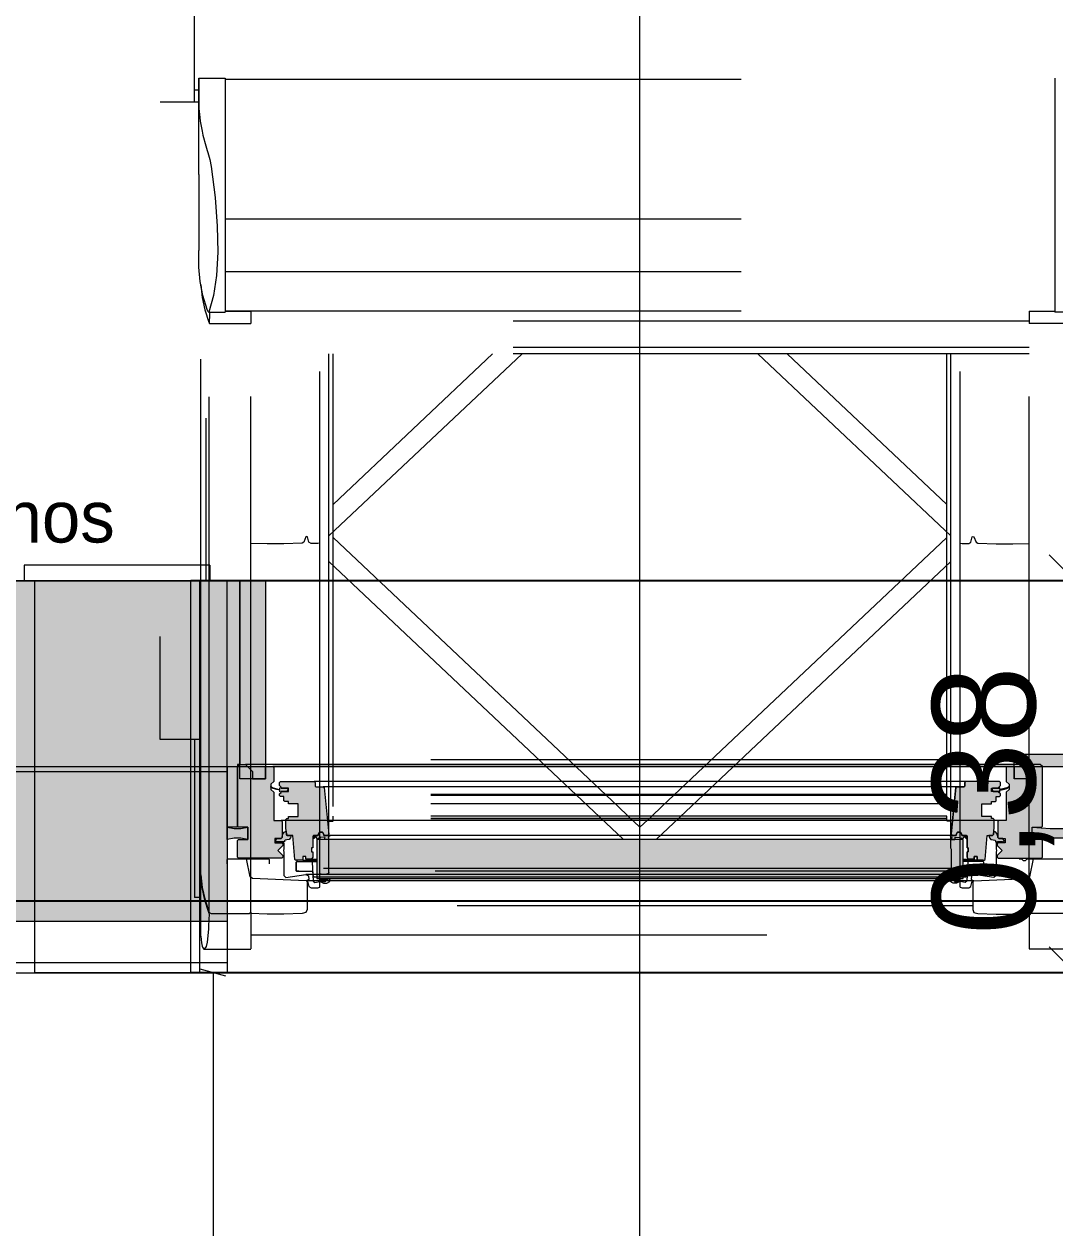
# Model space of a CAD drawing. Header units: metres. Extents: x -3 to 171, y -23 to 41.
# Drawn here: x 16.045 to 17.044, y -15.317 to -14.15 of the extents above; entities that cross this region are included whole.
import ezdxf

# ---------------------------------------------------------------- set-up
doc = ezdxf.new("R2010")
doc.units = ezdxf.units.M
doc.header["$MEASUREMENT"] = 0
for name, pattern in [('Achse', [0.004, 0.002, -0.001, 0, -0.001]), ('Baufluchtlinie', [0.013, 0.008, -0.005]), ('UNSICHTBAR', [0.4, 0, -0.4]), ('Untersicht', [0.001, 0.0005, -0.0005])]:
    doc.linetypes.add(name, pattern=pattern)
for name, color, linetype in [('4._1.DG PP STG1_1_000 Achsraster', 7, 'Continuous'), ('4._1.DG PP STG1_1_110 Wand Aussen', 7, 'Continuous'), ('4._1.DG PP STG1_1_210 Decke', 7, 'Continuous'), ('4._1.DG PP STG1_1_220 Bodenaufbau', 7, 'Continuous'), ('4._1.DG PP STG1_1_310 Dachkonstruktion massiv', 7, 'Continuous'), ('4._1.DG PP STG1_1_325 Dachfenster', 7, 'Continuous'), ('4._1.DG PP STG1_1_520 Fixeinbauten', 7, 'Continuous'), ('4._1.DG PP STG1_1_815 Raumbegrenzung', 7, 'Continuous'), ('4._1.DG PP STG1_1_915 Allgemein Beschriftung.x', 7, 'Continuous'), ('4._1.DG PP STG1_1_945 Einreichplan Beschriftung', 7, 'Continuous'), ('4._1.DG PP STG1_1_950 Polierplan Bemaßung', 7, 'Continuous'), ('4._1.DG PP STG1_1_Neubau_840 Baulinien', 7, 'Continuous')]:
    doc.layers.add(name, color=color, linetype=linetype)
doc.styles.add('ERSTELLTER_STIL_2', font='')
doc.styles.get('ERSTELLTER_STIL_2').set_extended_font_data('Eurostile')

msp = doc.modelspace()

# ---------------------------------------------------------------- hatches: boundary and pattern name
at = {"layer": '4._1.DG PP STG1_1_110 Wand Aussen', "linetype": 'Continuous', "lineweight": 13, "true_color": 0x3f7f02}
msp.add_hatch(color=76, dxfattribs=at).paths.add_polyline_path([(16.2067, -14.69), (15.492, -14.69), (15.492, -14.87), (16.2067, -14.87)])
at = {"layer": '4._1.DG PP STG1_1_110 Wand Aussen', "linetype": 'Continuous', "lineweight": 0, "true_color": 0x373737}
msp.add_hatch(color=250, dxfattribs=at).paths.add_polyline_path([(16.2067, -14.87), (15.492, -14.87), (15.492, -14.875), (16.2067, -14.875)])
at = {"layer": '4._1.DG PP STG1_1_110 Wand Aussen', "linetype": 'Continuous', "lineweight": 13, "true_color": 0xff6400}
for points in [[(15.492, -15), (16.2067, -15), (16.2067, -14.875), (15.492, -14.875)], [(15.492, -15.02), (16.2067, -15.02), (16.2067, -15), (15.492, -15)]]:
    msp.add_hatch(color=30, dxfattribs=at).paths.add_polyline_path(points)
at = {"layer": '4._1.DG PP STG1_1_325 Dachfenster', "linetype": 'Continuous', "lineweight": 13, "true_color": 0x3f7f02}
msp.add_hatch(color=76, dxfattribs=at).paths.add_polyline_path([(16.2067, -14.87), (16.2419, -14.87), (16.2419, -14.69), (16.2067, -14.69)])
at = {"layer": '4._1.DG PP STG1_1_325 Dachfenster', "linetype": 'Continuous', "lineweight": 13, "true_color": 0xffaa00}
msp.add_hatch(color=40, dxfattribs=at).paths.add_polyline_path([(16.254, -14.868), (16.254, -14.77), (16.254, -14.69), (16.2419, -14.69), (16.2419, -14.9289), (16.2519, -14.9289), (16.2519, -14.868)])
at = {"layer": '4._1.DG PP STG1_1_325 Dachfenster', "linetype": 'Continuous', "lineweight": 0, "true_color": 0xfde9f1}
for points in [[(16.279, -14.882), (16.279, -14.77), (16.279, -14.69), (16.254, -14.69), (16.254, -14.77), (16.254, -14.882)], [(17.0046, -14.8821), (17.0171, -14.8821), (17.0171, -14.8705), (17.0967, -14.8705), (17.0967, -14.8821), (17.1092, -14.8821), (17.1092, -14.858), (17.0046, -14.858)]]:
    msp.add_hatch(color=7, dxfattribs=at).paths.add_polyline_path(points)
at = {"layer": '4._1.DG PP STG1_1_325 Dachfenster', "linetype": 'Continuous', "lineweight": 0, "true_color": 0x373737}
msp.add_hatch(color=250, dxfattribs=at).paths.add_polyline_path([(16.2067, -14.87), (16.2067, -14.875), (16.2419, -14.875), (16.2419, -14.87)])
at = {"layer": '4._1.DG PP STG1_1_325 Dachfenster', "linetype": 'Continuous', "lineweight": 0, "true_color": 0xe7d9c5}
for points in [[(16.2519, -14.9418), (16.2519, -14.9581), (16.2528, -14.959), (16.2948, -14.959), (16.2957, -14.9581), (16.2957, -14.9564), (16.2908, -14.9515), (16.2957, -14.9466), (16.2957, -14.945), (16.2948, -14.9441), (16.288, -14.9441), (16.288, -14.9398), (16.2941, -14.9398), (16.295, -14.9389), (16.295, -14.9233), (16.2941, -14.9224), (16.287, -14.9224), (16.287, -14.8951), (16.284, -14.8925), (16.284, -14.8873), (16.287, -14.8847), (16.287, -14.8709), (16.2861, -14.87), (16.279, -14.87), (16.279, -14.882), (16.2665, -14.882), (16.2665, -14.875), (16.2595, -14.868), (16.2539, -14.868), (16.2519, -14.87), (16.2519, -14.928), (16.2528, -14.9289), (16.2619, -14.9289), (16.2619, -14.9409), (16.2528, -14.9409)], [(17.0319, -14.9418), (17.031, -14.9409), (17.0219, -14.9409), (17.0219, -14.9289), (17.031, -14.9289), (17.0319, -14.928), (17.0319, -14.87), (17.0299, -14.868), (17.0243, -14.868), (17.0173, -14.875), (17.0173, -14.882), (17.0048, -14.882), (17.0048, -14.87), (16.9977, -14.87), (16.9968, -14.8709), (16.9968, -14.8847), (16.9998, -14.8873), (16.9998, -14.8925), (16.9968, -14.8951), (16.9968, -14.9224), (16.9897, -14.9224), (16.9888, -14.9233), (16.9888, -14.9389), (16.9897, -14.9398), (16.9958, -14.9398), (16.9958, -14.9441), (16.989, -14.9441), (16.9881, -14.945), (16.9881, -14.9466), (16.993, -14.9515), (16.9881, -14.9564), (16.9881, -14.9581), (16.989, -14.959), (17.031, -14.959), (17.0319, -14.9581)], [(16.2928, -14.8889), (16.2941, -14.8902), (16.2941, -14.8911), (16.3012, -14.8911), (16.3012, -14.8943), (16.2941, -14.8943), (16.2941, -14.8952), (16.2926, -14.8967), (16.2926, -14.8982), (16.2935, -14.8991), (16.2967, -14.8991), (16.2967, -14.9033), (16.2976, -14.9041), (16.3012, -14.9041), (16.3012, -14.9062), (16.3106, -14.9062), (16.3106, -14.9185), (16.3012, -14.9185), (16.3012, -14.9206), (16.2996, -14.9206), (16.2987, -14.9215), (16.2987, -14.9292), (16.2992, -14.9361), (16.3001, -14.9369), (16.3053, -14.9369), (16.3074, -14.9601), (16.3082, -14.9609), (16.315, -14.9609), (16.315, -14.9574), (16.318, -14.9574), (16.318, -14.9599), (16.3237, -14.9599), (16.3247, -14.9579), (16.3247, -14.9529), (16.3237, -14.9529), (16.3237, -14.9489), (16.3247, -14.9489), (16.3247, -14.9378), (16.3256, -14.9369), (16.33, -14.9369), (16.33, -14.9359), (16.3312, -14.9339), (16.3343, -14.9339), (16.3355, -14.9359), (16.3355, -14.9369), (16.3392, -14.9369), (16.3404, -14.9356), (16.3357, -14.8905), (16.3348, -14.8897), (16.3276, -14.8897), (16.327, -14.8891), (16.327, -14.8856), (16.3261, -14.8847), (16.2935, -14.8847), (16.2926, -14.8856), (16.2926, -14.8884)], [(16.991, -14.8889), (16.9912, -14.8884), (16.9912, -14.8856), (16.9903, -14.8847), (16.9577, -14.8847), (16.9568, -14.8856), (16.9568, -14.8891), (16.9562, -14.8897), (16.949, -14.8897), (16.9481, -14.8905), (16.9434, -14.9356), (16.9446, -14.9369), (16.9483, -14.9369), (16.9483, -14.9359), (16.9495, -14.9339), (16.9526, -14.9339), (16.9538, -14.9359), (16.9538, -14.9369), (16.9582, -14.9369), (16.9591, -14.9378), (16.9591, -14.9489), (16.9601, -14.9489), (16.9601, -14.9529), (16.9591, -14.9529), (16.9591, -14.9579), (16.9601, -14.9599), (16.9658, -14.9599), (16.9658, -14.9574), (16.9688, -14.9574), (16.9688, -14.9609), (16.9756, -14.9609), (16.9764, -14.9601), (16.9785, -14.9369), (16.9837, -14.9369), (16.9846, -14.9361), (16.9851, -14.9292), (16.9851, -14.9215), (16.9842, -14.9206), (16.9826, -14.9206), (16.9826, -14.9185), (16.9732, -14.9185), (16.9732, -14.9062), (16.9826, -14.9062), (16.9826, -14.9041), (16.9862, -14.9041), (16.9871, -14.9033), (16.9871, -14.8991), (16.9903, -14.8991), (16.9912, -14.8982), (16.9912, -14.8967), (16.9897, -14.8952), (16.9897, -14.8943), (16.9826, -14.8943), (16.9826, -14.8911), (16.9897, -14.8911), (16.9897, -14.8902)]]:
    msp.add_hatch(color=254, dxfattribs=at).paths.add_polyline_path(points)
at = {"layer": '4._1.DG PP STG1_1_325 Dachfenster', "linetype": 'Continuous', "lineweight": 13, "true_color": 0xff6400}
for points in [[(16.2067, -15), (16.2419, -15), (16.2419, -14.875), (16.2067, -14.875)], [(16.2067, -15.02), (16.2419, -15.02), (16.2419, -15), (16.2067, -15)]]:
    msp.add_hatch(color=30, dxfattribs=at).paths.add_polyline_path(points)
at = {"layer": '4._1.DG PP STG1_1_325 Dachfenster', "linetype": 'Continuous', "lineweight": 0, "true_color": 0xfed4e5}
for points in [[(16.2941, -14.8911), (16.2941, -14.8905), (16.293, -14.8907), (16.293, -14.8923), (16.2901, -14.8918), (16.2865, -14.8907), (16.2845, -14.8896), (16.284, -14.8897), (16.2863, -14.8913), (16.29, -14.8925), (16.293, -14.8931), (16.293, -14.8947), (16.2941, -14.8949), (16.2941, -14.8943), (16.2995, -14.8943), (16.3008, -14.8919), (16.3004, -14.8911)], [(16.9897, -14.8911), (16.9834, -14.8911), (16.983, -14.8919), (16.9843, -14.8943), (16.9897, -14.8943), (16.9897, -14.8949), (16.9908, -14.8947), (16.9908, -14.8931), (16.9938, -14.8925), (16.9975, -14.8913), (16.9996, -14.89), (16.9996, -14.8895), (16.9973, -14.8907), (16.9937, -14.8918), (16.9908, -14.8923), (16.9908, -14.8907), (16.9897, -14.8905)], [(16.2419, -14.9289), (16.2419, -14.9409), (16.2485, -14.9396), (16.2552, -14.9396), (16.2619, -14.9409), (16.2619, -14.9289), (16.2552, -14.9302), (16.2485, -14.9302)], [(17.0219, -14.9289), (17.0219, -14.9409), (17.0394, -14.9396), (17.0569, -14.9396), (17.0569, -14.9302), (17.0394, -14.9302)], [(16.3038, -14.9369), (16.3001, -14.9369), (16.2992, -14.9361), (16.299, -14.9327), (16.2971, -14.9337), (16.2957, -14.9357), (16.295, -14.9382), (16.295, -14.9389), (16.2941, -14.9398), (16.2901, -14.9398), (16.2886, -14.9424), (16.2891, -14.9432), (16.2974, -14.9432), (16.2974, -14.9421), (16.298, -14.9416), (16.2997, -14.9413), (16.3018, -14.9407), (16.3033, -14.9391)], [(16.3257, -14.9399), (16.3273, -14.938), (16.3278, -14.938), (16.3293, -14.9409), (16.3301, -14.9391), (16.3311, -14.9409), (16.332, -14.9387), (16.3365, -14.9386), (16.3365, -14.9395), (16.3364, -14.94), (16.3364, -14.9408), (16.3399, -14.9409), (16.3401, -14.9403), (16.34, -14.9395), (16.3397, -14.9388), (16.3397, -14.938), (16.3411, -14.9377), (16.3412, -14.937), (16.3392, -14.9369), (16.3355, -14.9369), (16.3355, -14.9359), (16.3343, -14.9339), (16.3312, -14.9339), (16.33, -14.9359), (16.33, -14.9369), (16.3272, -14.9369), (16.3252, -14.9396)], [(16.9581, -14.9399), (16.9586, -14.9398), (16.9569, -14.9371), (16.9538, -14.9369), (16.9538, -14.9359), (16.9526, -14.9339), (16.9495, -14.9339), (16.9483, -14.9359), (16.9483, -14.9369), (16.9446, -14.9369), (16.9429, -14.9366), (16.9426, -14.937), (16.9426, -14.9376), (16.9439, -14.9379), (16.9441, -14.9388), (16.9438, -14.9395), (16.9437, -14.9403), (16.9438, -14.9408), (16.9472, -14.9409), (16.9474, -14.94), (16.9473, -14.9395), (16.9471, -14.939), (16.9515, -14.9386), (16.9527, -14.9409), (16.9533, -14.9391), (16.9545, -14.9409), (16.956, -14.938)], [(16.98, -14.9369), (16.9805, -14.9391), (16.982, -14.9407), (16.9841, -14.9413), (16.9858, -14.9416), (16.9864, -14.9421), (16.9864, -14.9432), (16.9947, -14.9432), (16.9952, -14.9424), (16.9937, -14.9398), (16.9897, -14.9398), (16.9888, -14.9389), (16.9888, -14.9382), (16.9881, -14.9357), (16.9867, -14.9337), (16.9848, -14.9327), (16.9846, -14.9361), (16.9837, -14.9369)], [(16.3375, -14.9807), (16.3377, -14.9788), (16.3321, -14.9788), (16.3322, -14.9807), (16.3331, -14.9818), (16.3349, -14.9823), (16.3366, -14.9818)], [(16.9463, -14.9807), (16.9472, -14.9818), (16.9489, -14.9823), (16.9507, -14.9818), (16.9516, -14.9807), (16.9517, -14.9788), (16.9461, -14.9788)]]:
    msp.add_hatch(color=254, dxfattribs=at).paths.add_polyline_path(points)
at = {"layer": '4._1.DG PP STG1_1_325 Dachfenster', "linetype": 'Continuous', "lineweight": 13}
msp.add_hatch(color=4, dxfattribs=at).paths.add_polyline_path([(16.9552, -14.9408), (16.3286, -14.9408), (16.3286, -14.9788), (16.9552, -14.9788)])

# ---------------------------------------------------------------- linework, layer by layer
at = {"layer": '4._1.DG PP STG1_1_000 Achsraster', "color": 5, "linetype": 'Achse', "lineweight": 0, "ltscale": 1000}
msp.add_line((-1.5, -15), (21, -15), dxfattribs=at)
at = {"layer": '4._1.DG PP STG1_1_110 Wand Aussen', "color": 7, "linetype": 'Continuous', "lineweight": 18, "ltscale": 1000}
for p, q in [((16.2067, -14.87), (16.2067, -14.69)), ((16.2067, -14.87), (16.2067, -14.69)), ((15.492, -14.87), (16.2067, -14.87))]:
    msp.add_line(p, q, dxfattribs=at)
at = {"layer": '4._1.DG PP STG1_1_110 Wand Aussen', "color": 7, "linetype": 'Continuous', "lineweight": 25, "ltscale": 1000}
for p, q in [((17.9107, -14.69), (16.2067, -14.69)), ((17.9107, -15.07), (16.2067, -15.07))]:
    msp.add_line(p, q, dxfattribs=at)
at = {"layer": '4._1.DG PP STG1_1_110 Wand Aussen', "color": 7, "linetype": 'Continuous', "lineweight": 13, "ltscale": 1000}
for p, q in [((16.2067, -14.875), (16.2067, -14.87)), ((16.2067, -14.875), (16.2067, -14.87)), ((15.492, -14.875), (16.2067, -14.875)), ((16.2067, -15), (16.2067, -14.875)), ((16.2067, -15), (16.2067, -14.875)), ((16.2067, -15.02), (16.2067, -15)), ((16.2067, -15.02), (16.2067, -15)), ((15.492, -15.02), (16.2067, -15.02)), ((16.2067, -15.06), (16.2067, -15.02)), ((16.2067, -15.06), (16.2067, -15.02)), ((15.492, -15.06), (16.2067, -15.06)), ((16.2067, -15.07), (16.2067, -15.06)), ((16.2067, -15.07), (16.2067, -15.06))]:
    msp.add_line(p, q, dxfattribs=at)
at = {"layer": '4._1.DG PP STG1_1_110 Wand Aussen', "color": 1, "linetype": 'Baufluchtlinie', "lineweight": 0, "ltscale": 1000}
msp.add_line((15.492, -15), (16.2067, -15), dxfattribs=at)
at = {"layer": '4._1.DG PP STG1_1_110 Wand Aussen', "color": 7, "linetype": 'Continuous', "lineweight": 18, "ltscale": 1000, "flags": 128}
msp.add_lwpolyline([(16.2067, -14.69), (15.492, -14.69)], dxfattribs=at)
at = {"layer": '4._1.DG PP STG1_1_110 Wand Aussen', "color": 7, "linetype": 'Continuous', "lineweight": 13, "ltscale": 1000, "flags": 128}
msp.add_lwpolyline([(15.492, -15.07), (16.2067, -15.07)], dxfattribs=at)
at = {"layer": '4._1.DG PP STG1_1_210 Decke', "color": 255, "linetype": 'Continuous', "lineweight": 13, "ltscale": 1000, "flags": 128}
msp.add_lwpolyline([(3.625, -0.13), (0.1305, -0.13), (0.1845, -14.87), (5.505, -14.87), (5.505, -15.84), (13.475, -15.84), (13.475, -14.87), (18.8055, -14.87), (18.8546, -0.13), (15.325, -0.13), (15.325, -0.53), (12.525, -0.53), (12.525, -0.13), (6.455, -0.13), (6.455, -0.53), (3.625, -0.53)], close=True, dxfattribs=at)
at = {"layer": '4._1.DG PP STG1_1_220 Bodenaufbau', "color": 7, "linetype": 'Continuous', "lineweight": 13, "ltscale": 1000, "true_color": 0xf4f4f4, "flags": 128}
msp.add_lwpolyline([(0.3111, -0.31), (0.3639, -14.69), (18.6261, -14.69), (18.674, -0.31), (15.505, -0.31), (15.505, -0.71), (12.345, -0.71), (12.345, -0.31), (6.635, -0.31), (6.635, -0.71), (3.445, -0.71), (3.445, -0.31)], close=True, dxfattribs=at)
at = {"layer": '4._1.DG PP STG1_1_310 Dachkonstruktion massiv', "color": 8, "linetype": 'Untersicht', "lineweight": 13, "ltscale": 1000}
msp.add_line((16.2211, -13.5322), (16.2211, -14.69), dxfattribs=at)
at = {"layer": '4._1.DG PP STG1_1_325 Dachfenster', "color": 7, "linetype": 'Continuous', "lineweight": 13, "ltscale": 1000}
for p, q in [((16.6419, -15.8803), (16.6419, -13.9497)), ((16.2067, -14.875), (16.2419, -14.875)), ((16.2907, -14.9432), (16.2955, -14.9432)), ((16.2955, -14.9432), (16.2967, -14.9443)), ((16.2967, -14.9498), (16.2964, -14.9515)), ((16.2964, -14.9515), (16.2967, -14.9532)), ((16.2967, -14.9443), (16.2967, -14.9498)), ((16.9883, -14.9432), (16.9871, -14.9443)), ((16.9871, -14.9443), (16.9871, -14.9498)), ((16.9871, -14.9498), (16.9874, -14.9515)), ((16.9874, -14.9515), (16.9871, -14.9532)), ((16.9931, -14.9432), (16.9883, -14.9432)), ((16.2419, -14.9601), (16.2423, -14.9597)), ((16.2419, -14.9646), (16.2419, -14.9601)), ((16.2423, -14.9597), (16.2821, -14.9597)), ((16.2642, -14.9769), (16.2604, -14.9597)), ((16.2821, -14.9597), (16.2826, -14.9601)), ((16.2826, -14.9601), (16.2826, -14.9646)), ((16.2967, -14.9532), (16.2967, -14.9759)), ((16.3086, -14.9627), (16.3092, -14.9621)), ((16.3086, -14.9713), (16.3086, -14.9627)), ((16.3092, -14.9621), (16.3236, -14.9621)), ((16.3236, -14.9621), (16.3243, -14.9627)), ((16.3243, -14.9627), (16.3251, -14.9813)), ((16.9595, -14.9627), (16.9587, -14.9813)), ((16.9602, -14.9621), (16.9595, -14.9627)), ((16.9746, -14.9621), (16.9602, -14.9621)), ((16.9752, -14.9627), (16.9746, -14.9621)), ((16.9752, -14.9713), (16.9752, -14.9627)), ((16.9871, -14.9532), (16.9871, -14.9759)), ((17.0094, -14.9597), (17.0118, -14.9597)), ((17.0118, -14.9597), (17.0134, -14.9611)), ((17.0134, -14.9611), (17.0156, -14.9611)), ((17.0156, -14.9611), (17.0172, -14.9597)), ((17.0172, -14.9597), (17.0551, -14.9597)), ((17.0196, -14.9769), (17.0234, -14.9597)), ((16.2988, -14.9776), (16.3182, -14.9749)), ((16.309, -14.9717), (16.3086, -14.9713)), ((16.3114, -14.9717), (16.309, -14.9717)), ((16.3182, -14.9749), (16.3207, -14.976)), ((16.9656, -14.9749), (16.9631, -14.976)), ((16.985, -14.9776), (16.9656, -14.9749)), ((16.9724, -14.9717), (16.9748, -14.9717)), ((16.9748, -14.9717), (16.9752, -14.9713)), ((16.2663, -14.9787), (16.2642, -14.9769)), ((16.3185, -14.981), (16.2663, -14.9787)), ((16.2967, -14.9759), (16.2988, -14.9776)), ((16.3209, -14.9797), (16.3185, -14.981)), ((16.3207, -14.976), (16.3209, -14.9797)), ((16.3251, -14.9813), (16.3267, -14.9825)), ((16.3267, -14.9825), (16.3316, -14.9817)), ((16.3316, -14.9817), (16.332, -14.9817)), ((16.332, -14.9817), (16.3353, -14.9833)), ((16.3353, -14.9833), (16.3384, -14.9832)), ((16.3395, -14.9794), (16.3377, -14.9806)), ((16.3384, -14.9832), (16.3412, -14.9816)), ((16.3409, -14.9793), (16.3395, -14.9794)), ((16.3417, -14.9804), (16.3409, -14.9793)), ((16.3412, -14.9816), (16.3417, -14.9804)), ((16.9421, -14.9804), (16.9429, -14.9793)), ((16.9426, -14.9816), (16.9421, -14.9804)), ((16.9454, -14.9832), (16.9426, -14.9816)), ((16.9429, -14.9793), (16.9443, -14.9794)), ((16.9443, -14.9794), (16.9461, -14.9806)), ((16.9485, -14.9833), (16.9454, -14.9832)), ((16.9518, -14.9817), (16.9485, -14.9833)), ((16.9522, -14.9817), (16.9518, -14.9817)), ((16.9571, -14.9825), (16.9522, -14.9817)), ((16.9587, -14.9813), (16.9571, -14.9825)), ((16.9631, -14.976), (16.9629, -14.9797)), ((16.9629, -14.9797), (16.9653, -14.981)), ((16.9653, -14.981), (17.0175, -14.9787)), ((16.9871, -14.9759), (16.985, -14.9776)), ((17.0175, -14.9787), (17.0196, -14.9769)), ((16.2067, -15.02), (16.2419, -15.02)), ((16.2067, -15.06), (16.2419, -15.06))]:
    msp.add_line(p, q, dxfattribs=at)
at = {"layer": '4._1.DG PP STG1_1_325 Dachfenster', "color": 7, "linetype": 'Continuous', "lineweight": 18, "ltscale": 1000}
for p, q in [((16.2419, -14.69), (16.279, -14.69)), ((16.2419, -14.87), (16.2419, -14.69)), ((16.2067, -14.87), (16.2419, -14.87)), ((16.2419, -14.87), (16.2419, -15.07)), ((17.0243, -14.868), (16.2595, -14.868)), ((16.9977, -14.87), (16.2861, -14.87)), ((16.9577, -14.8847), (16.3261, -14.8847)), ((16.949, -14.8897), (16.3348, -14.8897)), ((16.9897, -14.9224), (16.2941, -14.9224)), ((17.0219, -14.9289), (17.0394, -14.9302)), ((17.0219, -14.9409), (17.0219, -14.9289)), ((16.3409, -14.9366), (16.9429, -14.9366)), ((17.0394, -14.9396), (17.0219, -14.9409)), ((17.0394, -14.9302), (17.0569, -14.9302)), ((17.0569, -14.9396), (17.0394, -14.9396)), ((16.315, -14.9609), (16.3286, -14.9609)), ((16.3236, -14.9621), (16.3286, -14.9621)), ((16.3237, -14.9599), (16.3286, -14.9599)), ((16.9552, -14.9599), (16.9601, -14.9599)), ((16.9688, -14.9609), (16.9552, -14.9609)), ((16.9602, -14.9621), (16.9552, -14.9621)), ((16.3114, -14.9717), (16.3246, -14.9717)), ((16.9656, -14.9749), (16.3182, -14.9749)), ((16.9485, -14.9691), (16.3353, -14.9691)), ((16.9724, -14.9717), (16.9592, -14.9717)), ((16.9653, -14.981), (16.3185, -14.981)), ((16.329, -14.977), (16.9548, -14.977))]:
    msp.add_line(p, q, dxfattribs=at)
at = {"layer": '4._1.DG PP STG1_1_325 Dachfenster', "color": 1, "linetype": 'Baufluchtlinie', "lineweight": 0, "ltscale": 1000}
msp.add_line((16.2067, -15), (16.2419, -15), dxfattribs=at)
at = {"layer": '4._1.DG PP STG1_1_325 Dachfenster', "color": 255, "linetype": 'UNSICHTBAR', "lineweight": 13, "ltscale": 1000, "flags": 128}
for points in [[(16.21, -14.1502), (16.21, -13.5322)], [(17.9369, -14.1502), (16.21, -14.1502)], [(16.21, -14.2255), (16.21, -14.1502)], [(16.1769, -14.2255), (16.2142, -14.2255)], [(16.1769, -14.2255), (16.2142, -14.2255)], [(16.1769, -14.8439), (16.1769, -14.2255)], [(16.2164, -14.8439), (16.1769, -14.8439)]]:
    msp.add_lwpolyline(points, dxfattribs=at)
at = {"layer": '4._1.DG PP STG1_1_325 Dachfenster', "color": 253, "linetype": 'Untersicht', "lineweight": 13, "ltscale": 1000, "true_color": 0x9f9f9f, "flags": 128}
for points in [[(16.2142, -14.2026), (16.2142, -14.21), (16.2142, -14.2187), (16.2143, -14.2291), (16.2143, -14.2322), (16.2152, -14.2409), (16.2156, -14.2444), (16.2175, -14.254), (16.2182, -14.2578), (16.2211, -14.2682), (16.2223, -14.2728), (16.223, -14.2747), (16.2251, -14.2816), (16.2264, -14.2882), (16.2302, -14.3183), (16.2322, -14.3462), (16.2327, -14.3715), (16.2314, -14.394), (16.2285, -14.4134), (16.224, -14.4294)], [(16.2142, -14.2047), (16.2142, -14.2026)], [(16.2142, -14.2026), (16.2399, -14.2026)], [(16.2142, -14.2962), (16.2142, -14.2047)], [(16.2399, -14.2026), (16.2399, -14.21), (16.2399, -14.2187), (16.2399, -14.2291), (16.2399, -14.2409), (16.2399, -14.254), (16.2399, -14.2682), (16.2399, -14.2747), (16.2399, -14.2816), (16.2399, -14.2882), (16.2399, -14.3183), (16.2399, -14.3462), (16.2399, -14.3715), (16.2399, -14.394), (16.2399, -14.4134), (16.2399, -14.4294)], [(16.2399, -14.2038), (17.0439, -14.2038)], [(17.0439, -14.2026), (17.0439, -14.21), (17.0439, -14.2187), (17.0439, -14.2291), (17.0439, -14.2409), (17.0439, -14.254), (17.0439, -14.2682), (17.0439, -14.2747), (17.0439, -14.2816), (17.0439, -14.2882), (17.0439, -14.3183), (17.0439, -14.3462), (17.0439, -14.3715), (17.0439, -14.394), (17.0439, -14.4134), (17.0439, -14.4294)], [(16.2142, -14.2144), (16.21, -14.2144)], [(16.2142, -14.2962), (16.2143, -14.3699)], [(16.2399, -14.3391), (17.0439, -14.3391)], [(16.2143, -14.3846), (16.2143, -14.3699)], [(16.2234, -14.4291), (16.2223, -14.4269), (16.2182, -14.4134), (16.2156, -14.3998), (16.2143, -14.3859), (16.2143, -14.3846)], [(16.2399, -14.39), (17.0439, -14.39)], [(16.2162, -14.403), (16.2175, -14.4152), (16.2202, -14.4274), (16.2242, -14.4393), (16.2246, -14.4405)], [(16.2164, -14.9751), (16.2164, -14.4048)], [(16.2234, -14.4291), (16.224, -14.4294)], [(16.224, -14.4294), (16.2399, -14.4294)], [(16.2247, -14.4406), (16.2251, -14.4314), (16.2251, -14.4294)], [(16.2399, -14.4282), (17.0439, -14.4282)], [(16.2399, -14.4285), (16.2647, -14.4285)], [(16.2647, -14.4285), (16.2647, -14.4314), (16.2647, -14.4406)], [(17.0191, -14.4384), (16.2647, -14.4384)], [(17.0191, -14.4285), (17.0191, -14.4314), (17.0191, -14.4406)], [(17.0191, -14.4285), (17.0439, -14.4285)], [(17.0699, -14.4294), (17.054, -14.4294), (17.0439, -14.4294)], [(16.2244, -15.0115), (16.2244, -14.4398)], [(16.2247, -14.4406), (16.2647, -14.4406)], [(16.2647, -15.0112), (16.2647, -14.4406)], [(17.0191, -15.0112), (17.0191, -14.4406)], [(17.0947, -14.4406), (17.0547, -14.4406), (17.0191, -14.4406)], [(17.0191, -14.4639), (16.2647, -14.4639)], [(17.0191, -14.4698), (16.2647, -14.4698)], [(16.3317, -14.9871), (16.3317, -14.6534), (16.3317, -14.4698)], [(16.3405, -14.9496), (16.3405, -14.4698)], [(16.5276, -14.4698), (16.3405, -14.6465)], [(16.4991, -14.4698), (16.3444, -14.6159)], [(16.3446, -14.9087), (16.3446, -14.4698)], [(16.7561, -14.4698), (16.9433, -14.6465)], [(16.7846, -14.4698), (16.9393, -14.6159)], [(16.9392, -14.9087), (16.9392, -14.4698)], [(16.9433, -14.9496), (16.9433, -14.4698)], [(16.9521, -14.9871), (16.9521, -14.6534), (16.9521, -14.4698)], [(16.3182, -14.6474), (16.3162, -14.6525)], [(16.319, -14.6472), (16.3182, -14.6474)], [(16.3198, -14.6475), (16.319, -14.6472)], [(16.3211, -14.6526), (16.3198, -14.6475)], [(16.6419, -14.929), (16.6304, -14.9182), (16.6207, -14.909), (16.3444, -14.6481)], [(16.6419, -14.929), (16.6533, -14.9182), (16.663, -14.909), (16.9393, -14.6481)], [(16.9627, -14.6526), (16.964, -14.6475)], [(16.964, -14.6475), (16.9648, -14.6472)], [(16.9648, -14.6472), (16.9656, -14.6474)], [(16.9656, -14.6474), (16.9676, -14.6525)], [(16.3144, -14.6536), (16.2968, -14.6542), (16.2806, -14.6542), (16.2647, -14.6537)], [(16.3162, -14.6525), (16.3144, -14.6536)], [(16.3232, -14.6539), (16.3211, -14.6526)], [(16.3317, -14.6534), (16.3298, -14.6539), (16.3232, -14.6539)], [(16.9521, -14.6534), (16.954, -14.6539), (16.9606, -14.6539)], [(16.9606, -14.6539), (16.9627, -14.6526)], [(16.9676, -14.6525), (16.9694, -14.6536)], [(16.9694, -14.6536), (16.987, -14.6542), (17.0032, -14.6542), (17.0191, -14.6537)], [(16.626, -14.9409), (16.3405, -14.6712)], [(16.6577, -14.9409), (16.9433, -14.6712)], [(16.21, -14.8439), (16.21, -14.997)], [(16.9392, -14.8635), (16.3446, -14.8635)], [(16.9392, -14.8973), (16.3446, -14.8973)], [(16.9392, -14.8981), (16.3446, -14.8981)], [(16.9392, -14.9062), (16.3446, -14.9062)], [(16.3405, -14.9232), (16.3444, -14.9232)], [(16.9393, -14.9182), (16.3444, -14.9182)], [(16.3446, -14.9229), (16.3446, -14.9182)], [(16.9392, -14.9204), (16.3446, -14.9204)], [(16.9392, -14.9221), (16.3446, -14.9221)], [(16.9392, -14.9229), (16.9392, -14.9182)], [(16.9433, -14.9232), (16.9394, -14.9232)], [(16.3404, -14.9715), (16.3404, -14.9609), (16.3404, -14.9566), (16.3404, -14.9516), (16.3404, -14.9507), (16.3404, -14.9499)], [(16.9433, -14.9409), (16.3405, -14.9409)], [(16.9433, -14.941), (16.3405, -14.941)], [(16.9434, -14.9499), (16.9434, -14.9507), (16.9434, -14.9516), (16.9434, -14.9566), (16.9434, -14.9609), (16.9434, -14.9715)], [(16.2246, -15.0126), (16.2242, -15.0115), (16.2202, -14.9996), (16.2175, -14.9874), (16.2162, -14.9751)], [(16.2162, -15.0346), (16.2162, -14.9751)], [(16.2164, -14.9751), (16.2177, -14.9874), (16.2204, -14.9996), (16.2244, -15.0115)], [(16.3341, -14.9749), (16.3317, -14.9741)], [(16.3372, -14.9748), (16.3341, -14.9749)], [(16.34, -14.9737), (16.3372, -14.9748)], [(16.3405, -14.9729), (16.34, -14.9737)], [(16.9434, -14.9717), (16.3404, -14.9717)], [(16.3405, -14.9729), (16.3405, -14.9717)], [(16.9433, -14.9729), (16.9433, -14.9717)], [(16.9433, -14.9729), (16.9438, -14.9737)], [(16.9438, -14.9737), (16.9466, -14.9748)], [(16.9466, -14.9748), (16.9497, -14.9749)], [(16.9497, -14.9749), (16.9521, -14.9741)], [(16.3183, -14.981), (16.319, -14.9809)], [(16.319, -14.9809), (16.3198, -14.9811)], [(16.3192, -14.9809), (16.3192, -15.0088)], [(16.3198, -14.9811), (16.3211, -14.9863)], [(16.3211, -14.9863), (16.3232, -14.9876)], [(16.3232, -14.9876), (16.3298, -14.9876), (16.3317, -14.9871)], [(16.9521, -14.9871), (16.954, -14.9876), (16.9606, -14.9876)], [(16.9606, -14.9876), (16.9627, -14.9863)], [(16.9627, -14.9863), (16.964, -14.9811)], [(16.964, -14.9811), (16.9648, -14.9809)], [(16.9646, -14.9809), (16.9646, -15.0088)], [(16.9648, -14.9809), (16.9655, -14.981)], [(16.2162, -14.997), (16.21, -14.997)], [(16.3192, -15.0088), (16.3182, -15.0116)], [(16.9646, -15.0052), (16.3192, -15.0052)], [(16.9646, -15.0088), (16.9656, -15.0116)], [(16.2162, -15.0346), (16.2169, -15.041), (16.2175, -15.0442), (16.2178, -15.0453), (16.2192, -15.0472), (16.2202, -15.0469), (16.2219, -15.0445), (16.2228, -15.0403), (16.224, -15.0278), (16.2242, -15.0246), (16.2247, -15.013)], [(16.2244, -15.0115), (16.2262, -15.0125)], [(16.2262, -15.0125), (16.263, -15.0125)], [(16.263, -15.0125), (16.2647, -15.0112)], [(16.2647, -15.0112), (16.2647, -15.0126)], [(16.3182, -15.0116), (16.3144, -15.0126), (16.2968, -15.0132), (16.2806, -15.0132), (16.2647, -15.0127)], [(16.2647, -15.013), (16.2647, -15.0278), (16.2647, -15.0403), (16.2647, -15.0445), (16.2647, -15.0468)], [(16.9656, -15.0116), (16.9694, -15.0126), (16.987, -15.0132), (17.0032, -15.0132), (17.0191, -15.0127)], [(17.0208, -15.0125), (17.0191, -15.0112)], [(17.0191, -15.0112), (17.0191, -15.0126)], [(17.0191, -15.013), (17.0191, -15.0278), (17.0191, -15.0403), (17.0191, -15.0445), (17.0191, -15.0468)], [(17.093, -15.0125), (17.0562, -15.0125), (17.0208, -15.0125)], [(16.2647, -15.0334), (17.0191, -15.0334)], [(16.2192, -15.0472), (16.2647, -15.0472)], [(17.0947, -15.0472), (17.0492, -15.0472), (17.0191, -15.0472)]]:
    msp.add_lwpolyline(points, dxfattribs=at)
at = {"layer": '4._1.DG PP STG1_1_325 Dachfenster', "color": 7, "linetype": 'Continuous', "lineweight": 18, "ltscale": 1000, "flags": 128}
msp.add_lwpolyline([(16.2419, -14.69), (16.2067, -14.69)], dxfattribs=at)
for points in [[(16.254, -14.868), (16.2519, -14.868), (16.2519, -14.9289), (16.2419, -14.9289), (16.2419, -14.69), (16.254, -14.69), (16.254, -14.77)], [(16.279, -14.882), (16.254, -14.882), (16.254, -14.77), (16.254, -14.69), (16.279, -14.69), (16.279, -14.77)], [(17.0046, -14.8821), (17.0046, -14.858), (17.1092, -14.858), (17.1092, -14.8821), (17.0967, -14.8821), (17.0967, -14.8705), (17.0171, -14.8705), (17.0171, -14.8821)], [(16.2941, -14.8911), (16.3004, -14.8911), (16.3008, -14.8919), (16.2995, -14.8943), (16.2941, -14.8943), (16.2941, -14.8949), (16.293, -14.8947), (16.293, -14.8931), (16.29, -14.8925), (16.2863, -14.8913), (16.2842, -14.89), (16.2842, -14.8895), (16.2865, -14.8907), (16.2901, -14.8918), (16.293, -14.8923), (16.293, -14.8907), (16.2941, -14.8905)], [(16.9752, -14.9713), (16.9752, -14.9627), (16.9746, -14.9621), (16.9746, -14.9609), (16.9688, -14.9609), (16.9688, -14.9574), (16.9658, -14.9574), (16.9658, -14.9599), (16.9601, -14.9599), (16.9591, -14.9579), (16.9591, -14.9529), (16.9601, -14.9529), (16.9601, -14.9489), (16.9591, -14.9489), (16.9591, -14.9378), (16.9582, -14.9369), (16.9538, -14.9369), (16.9538, -14.9359), (16.9526, -14.9339), (16.9495, -14.9339), (16.9483, -14.9359), (16.9483, -14.9369), (16.9446, -14.9369), (16.9434, -14.9356), (16.9481, -14.8905), (16.949, -14.8897), (16.9562, -14.8897), (16.9568, -14.8891), (16.9568, -14.8856), (16.9577, -14.8847), (16.3261, -14.8847), (16.327, -14.8856), (16.327, -14.8891), (16.3276, -14.8897), (16.3348, -14.8897), (16.3357, -14.8905), (16.3404, -14.9356), (16.3392, -14.9369), (16.3355, -14.9369), (16.3355, -14.9359), (16.3343, -14.9339), (16.3312, -14.9339), (16.33, -14.9359), (16.33, -14.9369), (16.3256, -14.9369), (16.3247, -14.9378), (16.3247, -14.9489), (16.3237, -14.9489), (16.3237, -14.9529), (16.3247, -14.9529), (16.3247, -14.9579), (16.3237, -14.9599), (16.318, -14.9599), (16.318, -14.9574), (16.315, -14.9574), (16.315, -14.9609), (16.3092, -14.9609), (16.3092, -14.9621), (16.3086, -14.9627), (16.3086, -14.9713), (16.309, -14.9717), (16.3246, -14.9717), (16.3247, -14.975), (16.3258, -14.977), (16.958, -14.977), (16.9591, -14.975), (16.9592, -14.9717), (16.9724, -14.9717), (16.9748, -14.9717)], [(16.9897, -14.8911), (16.9834, -14.8911), (16.983, -14.8919), (16.9843, -14.8943), (16.9897, -14.8943), (16.9897, -14.8949), (16.9908, -14.8947), (16.9908, -14.8931), (16.9938, -14.8925), (16.9975, -14.8913), (16.9996, -14.89), (16.9996, -14.8895), (16.9973, -14.8907), (16.9937, -14.8918), (16.9908, -14.8923), (16.9908, -14.8907), (16.9897, -14.8905)], [(16.2419, -14.9289), (16.2485, -14.9302), (16.2552, -14.9302), (16.2619, -14.9289), (16.2619, -14.9409), (16.2552, -14.9396), (16.2485, -14.9396), (16.2419, -14.9409)], [(16.3038, -14.9369), (16.3033, -14.9391), (16.3018, -14.9407), (16.2997, -14.9413), (16.298, -14.9416), (16.2974, -14.9421), (16.2974, -14.9432), (16.2891, -14.9432), (16.2886, -14.9424), (16.2901, -14.9398), (16.2941, -14.9398), (16.295, -14.9389), (16.295, -14.9382), (16.2957, -14.9357), (16.2971, -14.9337), (16.299, -14.9327), (16.2992, -14.9361), (16.3001, -14.9369)], [(16.3257, -14.9399), (16.3252, -14.9398), (16.3269, -14.9371), (16.33, -14.9369), (16.33, -14.9359), (16.3312, -14.9339), (16.3343, -14.9339), (16.3355, -14.9359), (16.3355, -14.9369), (16.3392, -14.9369), (16.3409, -14.9366), (16.3412, -14.9376), (16.3399, -14.9379), (16.3397, -14.9388), (16.34, -14.9395), (16.3401, -14.9403), (16.34, -14.9408), (16.3366, -14.9409), (16.3364, -14.94), (16.3365, -14.9395), (16.3367, -14.939), (16.3323, -14.9386), (16.3311, -14.9409), (16.3305, -14.9391), (16.3293, -14.9409), (16.3278, -14.938), (16.3273, -14.938)], [(16.9581, -14.9399), (16.9586, -14.9398), (16.9569, -14.9371), (16.9538, -14.9369), (16.9538, -14.9359), (16.9526, -14.9339), (16.9495, -14.9339), (16.9483, -14.9359), (16.9483, -14.9369), (16.9446, -14.9369), (16.9429, -14.9366), (16.9426, -14.937), (16.9426, -14.9376), (16.9439, -14.9379), (16.9441, -14.9388), (16.9438, -14.9395), (16.9437, -14.9403), (16.9438, -14.9408), (16.9472, -14.9409), (16.9474, -14.94), (16.9473, -14.9395), (16.9471, -14.939), (16.9515, -14.9386), (16.9527, -14.9409), (16.9533, -14.9391), (16.9545, -14.9409), (16.956, -14.938)], [(16.98, -14.9369), (16.9805, -14.9391), (16.982, -14.9407), (16.9841, -14.9413), (16.9858, -14.9416), (16.9864, -14.9421), (16.9864, -14.9432), (16.9947, -14.9432), (16.9952, -14.9424), (16.9937, -14.9398), (16.9897, -14.9398), (16.9888, -14.9389), (16.9888, -14.9382), (16.9881, -14.9357), (16.9867, -14.9337), (16.9848, -14.9327), (16.9846, -14.9361), (16.9837, -14.9369)], [(16.9552, -14.9408), (16.3286, -14.9408), (16.3286, -14.9788), (16.9552, -14.9788)], [(16.3375, -14.9807), (16.3366, -14.9818), (16.3349, -14.9823), (16.3331, -14.9818), (16.3322, -14.9807), (16.3321, -14.9788), (16.3377, -14.9788)], [(16.9463, -14.9807), (16.9472, -14.9818), (16.9489, -14.9823), (16.9507, -14.9818), (16.9516, -14.9807), (16.9517, -14.9788), (16.9461, -14.9788)]]:
    msp.add_lwpolyline(points, close=True, dxfattribs=at)
at = {"layer": '4._1.DG PP STG1_1_325 Dachfenster', "color": 7, "linetype": 'Continuous', "lineweight": 13, "ltscale": 1000, "flags": 128}
for points in [[(16.2519, -14.9418), (16.2528, -14.9409), (16.2619, -14.9409), (16.2619, -14.9289), (16.2528, -14.9289), (16.2519, -14.928), (16.2519, -14.87), (16.2539, -14.868), (16.2595, -14.868), (16.2665, -14.875), (16.2665, -14.882), (16.279, -14.882), (16.279, -14.87), (16.2861, -14.87), (16.287, -14.8709), (16.287, -14.8847), (16.284, -14.8873), (16.284, -14.8925), (16.287, -14.8951), (16.287, -14.9224), (16.2941, -14.9224), (16.295, -14.9233), (16.295, -14.9389), (16.2941, -14.9398), (16.288, -14.9398), (16.288, -14.9441), (16.2948, -14.9441), (16.2957, -14.945), (16.2957, -14.9466), (16.2908, -14.9515), (16.2957, -14.9564), (16.2957, -14.9581), (16.2948, -14.959), (16.2528, -14.959), (16.2519, -14.9581)], [(17.0319, -14.9418), (17.031, -14.9409), (17.0219, -14.9409), (17.0219, -14.9289), (17.031, -14.9289), (17.0319, -14.928), (17.0319, -14.87), (17.0299, -14.868), (17.0243, -14.868), (17.0173, -14.875), (17.0173, -14.882), (17.0048, -14.882), (17.0048, -14.87), (16.9977, -14.87), (16.9968, -14.8709), (16.9968, -14.8847), (16.9998, -14.8873), (16.9998, -14.8925), (16.9968, -14.8951), (16.9968, -14.9224), (16.9897, -14.9224), (16.9888, -14.9233), (16.9888, -14.9389), (16.9897, -14.9398), (16.9958, -14.9398), (16.9958, -14.9441), (16.989, -14.9441), (16.9881, -14.945), (16.9881, -14.9466), (16.993, -14.9515), (16.9881, -14.9564), (16.9881, -14.9581), (16.989, -14.959), (17.031, -14.959), (17.0319, -14.9581)], [(16.2928, -14.8889), (16.2926, -14.8884), (16.2926, -14.8856), (16.2935, -14.8847), (16.3261, -14.8847), (16.327, -14.8856), (16.327, -14.8891), (16.3276, -14.8897), (16.3348, -14.8897), (16.3357, -14.8905), (16.3404, -14.9356), (16.3392, -14.9369), (16.3355, -14.9369), (16.3355, -14.9359), (16.3343, -14.9339), (16.3312, -14.9339), (16.33, -14.9359), (16.33, -14.9369), (16.3256, -14.9369), (16.3247, -14.9378), (16.3247, -14.9489), (16.3237, -14.9489), (16.3237, -14.9529), (16.3247, -14.9529), (16.3247, -14.9579), (16.3237, -14.9599), (16.318, -14.9599), (16.318, -14.9574), (16.315, -14.9574), (16.315, -14.9609), (16.3082, -14.9609), (16.3074, -14.9601), (16.3053, -14.9369), (16.3001, -14.9369), (16.2992, -14.9361), (16.2987, -14.9292), (16.2987, -14.9215), (16.2996, -14.9206), (16.3012, -14.9206), (16.3012, -14.9185), (16.3106, -14.9185), (16.3106, -14.9062), (16.3012, -14.9062), (16.3012, -14.9041), (16.2976, -14.9041), (16.2967, -14.9033), (16.2967, -14.8991), (16.2935, -14.8991), (16.2926, -14.8982), (16.2926, -14.8967), (16.2941, -14.8952), (16.2941, -14.8943), (16.3012, -14.8943), (16.3012, -14.8911), (16.2941, -14.8911), (16.2941, -14.8902)], [(16.991, -14.8889), (16.9912, -14.8884), (16.9912, -14.8856), (16.9903, -14.8847), (16.9577, -14.8847), (16.9568, -14.8856), (16.9568, -14.8891), (16.9562, -14.8897), (16.949, -14.8897), (16.9481, -14.8905), (16.9434, -14.9356), (16.9446, -14.9369), (16.9483, -14.9369), (16.9483, -14.9359), (16.9495, -14.9339), (16.9526, -14.9339), (16.9538, -14.9359), (16.9538, -14.9369), (16.9582, -14.9369), (16.9591, -14.9378), (16.9591, -14.9489), (16.9601, -14.9489), (16.9601, -14.9529), (16.9591, -14.9529), (16.9591, -14.9579), (16.9601, -14.9599), (16.9658, -14.9599), (16.9658, -14.9574), (16.9688, -14.9574), (16.9688, -14.9609), (16.9756, -14.9609), (16.9764, -14.9601), (16.9785, -14.9369), (16.9837, -14.9369), (16.9846, -14.9361), (16.9851, -14.9292), (16.9851, -14.9215), (16.9842, -14.9206), (16.9826, -14.9206), (16.9826, -14.9185), (16.9732, -14.9185), (16.9732, -14.9062), (16.9826, -14.9062), (16.9826, -14.9041), (16.9862, -14.9041), (16.9871, -14.9033), (16.9871, -14.8991), (16.9903, -14.8991), (16.9912, -14.8982), (16.9912, -14.8967), (16.9897, -14.8952), (16.9897, -14.8943), (16.9826, -14.8943), (16.9826, -14.8911), (16.9897, -14.8911), (16.9897, -14.8902)]]:
    msp.add_lwpolyline(points, close=True, dxfattribs=at)
msp.add_lwpolyline([(16.2067, -15.07), (16.2419, -15.07)], dxfattribs=at)
at = {"layer": '4._1.DG PP STG1_1_520 Fixeinbauten', "color": 8, "linetype": 'Continuous', "lineweight": 0, "ltscale": 1000}
for p, q in [((16.045, -14.675), (16.045, -14.69)), ((16.225, -14.675), (16.045, -14.675)), ((16.225, -14.675), (16.225, -14.69)), ((16.055, -14.69), (16.045, -14.69)), ((16.055, -14.69), (16.055, -15.07)), ((16.215, -14.69), (16.215, -15.07)), ((16.225, -14.69), (16.215, -14.69)), ((16.215, -15.07), (16.055, -15.07))]:
    msp.add_line(p, q, dxfattribs=at)
at = {"layer": '4._1.DG PP STG1_1_520 Fixeinbauten', "color": 8, "linetype": 'Untersicht', "lineweight": 0, "ltscale": 1000, "flags": 128}
for points in [[(16.045, -14.675), (16.045, -14.69)], [(16.225, -14.675), (16.045, -14.675)], [(16.225, -14.69), (16.225, -14.675)], [(16.045, -14.69), (16.225, -14.69)], [(16.055, -14.69), (16.055, -15.07)], [(16.215, -14.69), (16.215, -15.07)], [(16.055, -15.07), (16.0589, -15.07), (16.0703, -15.07), (16.088, -15.07), (16.1103, -15.07), (16.135, -15.07), (16.1597, -15.07), (16.182, -15.07), (16.1997, -15.07), (16.2111, -15.07), (16.215, -15.07)]]:
    msp.add_lwpolyline(points, dxfattribs=at)
at = {"layer": '4._1.DG PP STG1_1_815 Raumbegrenzung', "color": 7, "linetype": 'Continuous', "lineweight": 13, "ltscale": 1000}
msp.add_line((16.27, -15.07), (17.9, -15.07), dxfattribs=at)
at = {"layer": '4._1.DG PP STG1_1_915 Allgemein Beschriftung.x', "color": 7, "linetype": 'Continuous', "lineweight": 13, "ltscale": 1000}
for p, q in [((16.2406, -15.0733), (16.2156, -15.0667)), ((16.2281, -15.07), (16.2281, -15.406))]:
    msp.add_line(p, q, dxfattribs=at)
at = {"layer": '4._1.DG PP STG1_1_950 Polierplan Bemaßung', "color": 6, "linetype": 'Continuous', "lineweight": 13, "ltscale": 1000, "true_color": 0xfb02fe}
for p, q in [((17.0386, -14.665), (17.0886, -14.715)), ((17.1105, -14.69), (17.0167, -14.69)), ((17.0386, -15.045), (17.0886, -15.095)), ((17.1105, -15.07), (17.0167, -15.07))]:
    msp.add_line(p, q, dxfattribs=at)
at = {"layer": '4._1.DG PP STG1_1_Neubau_840 Baulinien', "color": 1, "linetype": 'Baufluchtlinie', "lineweight": 25, "ltscale": 1000, "true_color": 0xfb0106, "flags": 128}
msp.add_lwpolyline([(-3.0225, -14.9829), (0, -15), (18.9876, -15.0005), (22.9775, -15.0038)], dxfattribs=at)

# ---------------------------------------------------------------- texts
at = {"layer": '4._1.DG PP STG1_1_945 Einreichplan Beschriftung', "color": 250, "linetype": 'Continuous', "lineweight": 13, "true_color": 0x3f3f3f, "insert": (16.0418, -14.6536), "char_height": 0.05, "attachment_point": 8, "style": 'ERSTELLTER_STIL_2'}
msp.add_mtext('\\A1;{\\pqc;\\fEurostile|b0|i0|c0|p0;\\W1.000000;Lunos}', dxfattribs=at)
at = {"layer": '4._1.DG PP STG1_1_950 Polierplan Bemaßung', "color": 6, "linetype": 'Continuous', "lineweight": 13, "true_color": 0xfb02fe, "insert": (17.0436, -15.0332), "char_height": 0.1, "width": 0.306373, "attachment_point": 7, "rotation": 90, "style": 'ERSTELLTER_STIL_2'}
msp.add_mtext('\\A1;{\\pql;\\fEurostile|b0|i0|c0|p0;\\W1.000000;0,38}', dxfattribs=at)

doc.saveas('drawing.dxf')
